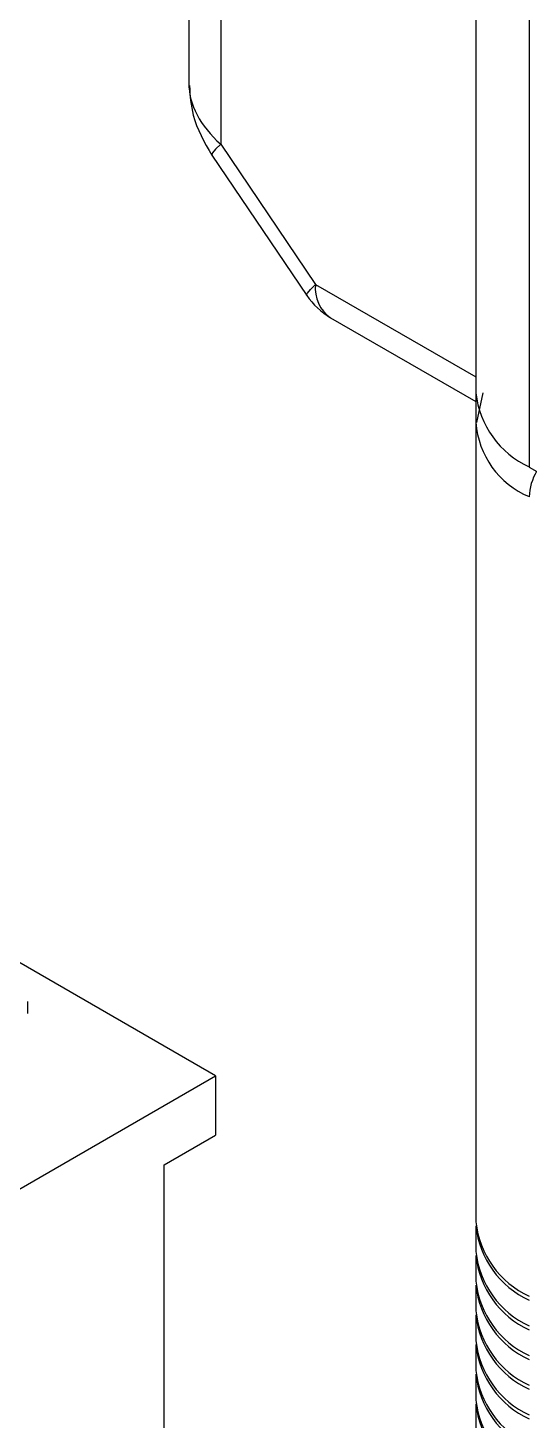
# Model space of a CAD drawing. Header units: millimetres. Extents: x 334 to 3694, y 0 to 2376.
# Drawn here: x 2497.56 to 2501.7, y 1188.96 to 1200.45 of the extents above; entities that cross this region are included whole.
import ezdxf

# ---------------------------------------------------------------- set-up
doc = ezdxf.new("R2010")
doc.units = ezdxf.units.MM
doc.header["$LTSCALE"] = 3
doc.layers.add('1_외형선', color=7, linetype='Continuous', lineweight=25)

msp = doc.modelspace()

# ---------------------------------------------------------------- linework, layer by layer
at = {"layer": '1_외형선'}
for p, q in [((2501.262, 1210.858), (2501.262, 1197.434)), ((2501.702, 1210.245), (2501.702, 1196.821)), ((2498.892, 1206.771), (2498.892, 1199.988)), ((2499.156, 1206.618), (2499.156, 1199.486)), ((2499.156, 1199.486), (2499.938, 1198.328)), ((2499.083, 1199.394), (2499.866, 1198.237)), ((2499.938, 1198.328), (2501.262, 1197.564)), ((2500.063, 1198.053), (2501.262, 1197.361)), ((2501.262, 1197.434), (2501.262, 1197.189)), ((2501.318, 1197.434), (2501.267, 1197.189)), ((2501.262, 1197.189), (2501.262, 1190.591)), ((2501.702, 1196.821), (2516.551, 1188.249)), ((2499.113, 1191.797), (2496.355, 1193.389)), ((2497.564, 1192.311), (2497.564, 1192.409)), ((2494.192, 1188.956), (2499.113, 1191.797)), ((2499.113, 1191.797), (2499.113, 1191.307)), ((2498.689, 1191.062), (2499.113, 1191.307)), ((2498.689, 1186.163), (2498.689, 1191.062)), ((2501.262, 1190.591), (2501.262, 1190.59)), ((2501.262, 1190.558), (2501.262, 1190.346)), ((2501.262, 1190.346), (2501.262, 1190.345)), ((2501.262, 1190.314), (2501.262, 1190.101)), ((2501.262, 1190.101), (2501.262, 1190.1)), ((2501.262, 1190.069), (2501.262, 1189.856)), ((2501.262, 1189.856), (2501.262, 1189.855)), ((2501.262, 1189.824), (2501.262, 1189.611)), ((2501.262, 1189.611), (2501.262, 1189.611)), ((2501.262, 1189.579), (2501.262, 1189.366)), ((2501.262, 1189.366), (2501.262, 1189.366)), ((2501.262, 1189.334), (2501.262, 1189.121)), ((2501.262, 1189.121), (2501.262, 1189.121)), ((2501.262, 1189.089), (2501.262, 1188.876))]:
    msp.add_line(p, q, dxfattribs=at)
at = {"layer": '1_외형선', "flags": 128}
for points in [[(2499.156, 1199.486), (2499.113, 1199.444), (2499.088, 1199.414), (2499.082, 1199.396), (2499.083, 1199.394)], [(2499.866, 1198.237), (2499.865, 1198.238), (2499.871, 1198.256), (2499.896, 1198.287), (2499.938, 1198.328)]]:
    msp.add_lwpolyline(points, dxfattribs=at)
at = {"layer": '1_외형선'}
for centre, radius, start, end in [((2500.232, 1198.295), 0.296, 173.7012, 234.9867), ((2500.363, 1198.573), 0.6, 214.0551, 240.0027), ((2502.013, 1197.509), 0.754, 185.6948, 245.6253), ((2501.979, 1197.24), 0.719, 184.0445, 247.2622), ((2502.145, 1196.558), 0.444, 149.2412, 177.6573), ((2502.013, 1190.666), 0.754, 185.6948, 245.6253), ((2502.013, 1190.633), 0.754, 185.6948, 245.6253), ((2502.013, 1190.421), 0.754, 185.6948, 245.6253), ((2502.013, 1190.388), 0.754, 185.6948, 245.6253), ((2502.013, 1190.176), 0.754, 185.6948, 245.6253), ((2502.013, 1190.143), 0.754, 185.6948, 245.6253), ((2502.013, 1189.931), 0.754, 185.6948, 245.6253), ((2502.013, 1189.898), 0.754, 185.6948, 245.6253), ((2502.013, 1189.686), 0.754, 185.6948, 245.6253), ((2502.013, 1189.653), 0.754, 185.6948, 245.6253), ((2502.013, 1189.441), 0.754, 185.6948, 245.6253), ((2502.013, 1189.409), 0.754, 185.6948, 245.6253), ((2502.013, 1189.196), 0.754, 185.6948, 245.6253), ((2502.013, 1189.164), 0.754, 185.6948, 245.6253)]:
    msp.add_arc(centre, radius, start, end, dxfattribs=at)
msp.add_ellipse((2499.792, 1199.853), major_axis=(0.88, -0.268), ratio=0.695789, start_param=3.350418, end_param=4.135816, dxfattribs=at)
msp.add_open_spline([(2498.898, 1199.969), (2498.903, 1199.886), (2498.917, 1199.682), (2499.021, 1199.502), (2499.083, 1199.394)], degree=3, knots=[0, 0, 0, 0, 0.4045982, 1, 1, 1, 1], dxfattribs=at)

doc.saveas('drawing.dxf')
